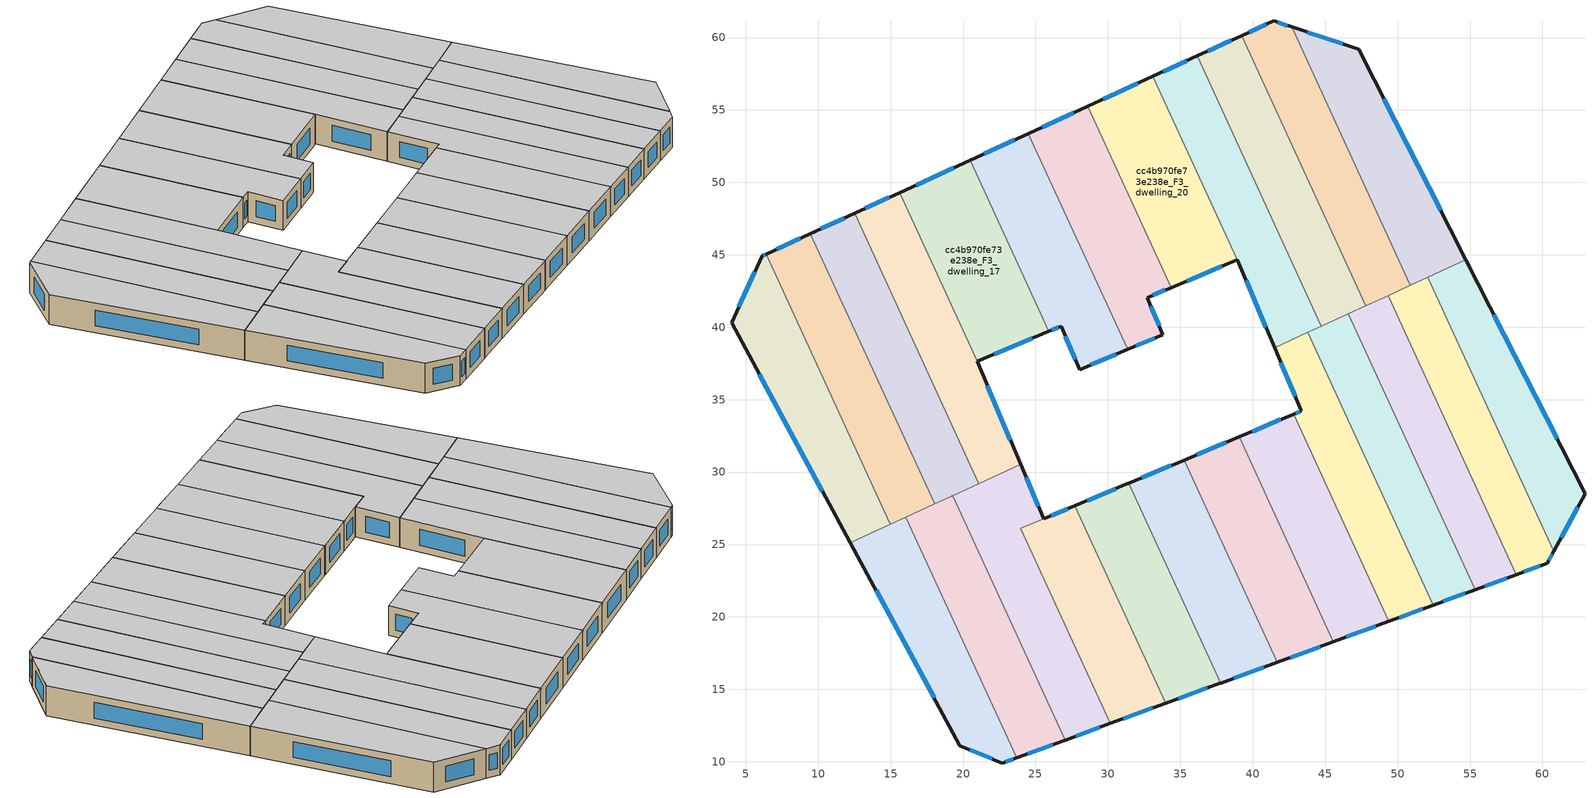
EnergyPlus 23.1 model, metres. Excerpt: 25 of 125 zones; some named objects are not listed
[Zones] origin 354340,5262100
cc4b970fe73e238e_F3_dwelling_0
 floor to cc4b970fe73e238e_F2_dwelling_0 (EU_floor_Construction): 16.05,26.89 23.69,10.27 22.72,9.91 19.78,11.12 12.22,25.13 z9
 wall outside (EU_wall_Construction): 12.22,25.13 19.78,11.12 22.72,9.91 23.69,10.27 z9:12
 wall to cc4b970fe73e238e_F3_dwelling_1 (EU_wall_Construction): 23.69,10.27 16.05,26.89 z9:12
 wall to cc4b970fe73e238e_F3_dwelling_13 (EU_wall_Construction): 14.98,26.39 12.22,25.13 z9:12
 wall to cc4b970fe73e238e_F3_dwelling_14 (EU_wall_Construction): 16.05,26.89 14.98,26.39 z9:12
 window (EU_Window_Construction): 22.94,9.99 23.46,10.18 / 20.47,10.83 22.03,10.19 / 14,21.84 18.01,14.41 z9.7:11.3
 ceiling to cc4b970fe73e238e_F4_dwelling_0 (EU_floor_Construction): 23.69,10.27 16.05,26.89 12.22,25.13 19.78,11.12 22.72,9.91 z12
cc4b970fe73e238e_F3_dwelling_1
 floor to cc4b970fe73e238e_F2_dwelling_1 (EU_floor_Construction): 19.29,28.38 27.05,11.5 27,11.48 26.96,11.46 23.69,10.27 16.05,26.89 19.2,28.33 19.25,28.36 z9
 wall outside (EU_wall_Construction): 23.69,10.27 26.96,11.46 27,11.48 27.05,11.5 z9:12
 wall to cc4b970fe73e238e_F3_dwelling_2 (EU_wall_Construction): 27.05,11.5 19.29,28.38 z9:12
 wall to cc4b970fe73e238e_F3_dwelling_14 (EU_wall_Construction): 18.04,27.8 16.05,26.89 z9:12
 wall to cc4b970fe73e238e_F3_dwelling_15 (EU_wall_Construction): 19.29,28.38 19.25,28.36 19.2,28.33 18.04,27.8 z9:12
 window (EU_Window_Construction): 24.46,10.55 26.19,11.18 z9.7:11.3
 ceiling to cc4b970fe73e238e_F4_dwelling_1 (EU_floor_Construction): 26.96,11.46 27,11.48 27.05,11.5 19.29,28.38 19.25,28.36 19.2,28.33 16.05,26.89 23.69,10.27 z12
cc4b970fe73e238e_F3_dwelling_10
 floor to cc4b970fe73e238e_F2_dwelling_10 (EU_floor_Construction): 49.35,42.19 58.21,22.92 55.35,21.88 46.6,40.92 z9
 wall outside (EU_wall_Construction): 55.35,21.88 58.21,22.92 z9:12
 wall to cc4b970fe73e238e_F3_dwelling_11 (EU_wall_Construction): 58.21,22.92 49.35,42.19 z9:12
 wall to cc4b970fe73e238e_F3_dwelling_9 (EU_wall_Construction): 46.6,40.92 55.35,21.88 z9:12
 wall to cc4b970fe73e238e_F3_dwelling_23 (EU_wall_Construction): 49.35,42.19 47.81,41.48 z9:12
 wall to cc4b970fe73e238e_F3_dwelling_22 (EU_wall_Construction): 47.81,41.48 46.6,40.93 z9:12
 window (EU_Window_Construction): 56.02,22.12 57.54,22.68 z9.7:11.3
 ceiling to cc4b970fe73e238e_F4_dwelling_10 (EU_floor_Construction): 58.21,22.92 49.35,42.19 46.6,40.92 55.35,21.88 z12
cc4b970fe73e238e_F3_dwelling_11
 floor to cc4b970fe73e238e_F2_dwelling_11 (EU_floor_Construction): 52.09,43.45 60.78,24.52 60.34,23.71 58.21,22.92 49.35,42.19 z9
 wall outside (EU_wall_Construction): 58.21,22.92 60.34,23.71 60.78,24.52 z9:12
 wall to cc4b970fe73e238e_F3_dwelling_12 (EU_wall_Construction): 60.78,24.52 52.09,43.45 z9:12
 wall to cc4b970fe73e238e_F3_dwelling_24 (EU_wall_Construction): 52.09,43.45 50.89,42.9 z9:12
 wall to cc4b970fe73e238e_F3_dwelling_23 (EU_wall_Construction): 50.89,42.9 49.35,42.19 z9:12
 window (EU_Window_Construction): 60.44,23.9 60.68,24.33 / 58.71,23.11 59.84,23.52 z9.7:11.3
 ceiling to cc4b970fe73e238e_F4_dwelling_11 (EU_floor_Construction): 60.34,23.71 60.78,24.52 52.09,43.45 49.35,42.19 58.21,22.92 z12
cc4b970fe73e238e_F3_dwelling_12
 floor to cc4b970fe73e238e_F2_dwelling_12 (EU_floor_Construction): 54.71,44.65 62.94,28.49 60.78,24.52 52.09,43.45 z9
 wall outside (EU_wall_Construction): 60.78,24.52 62.94,28.49 54.71,44.65 z9:12
 wall to cc4b970fe73e238e_F3_dwelling_24 (EU_wall_Construction): 54.71,44.65 52.09,43.45 z9:12
 window (EU_Window_Construction): 61.01,32.29 56.64,40.86 / 61.29,25.45 62.43,27.56 z9.7:11.3
 ceiling to cc4b970fe73e238e_F4_dwelling_12 (EU_floor_Construction): 60.78,24.52 62.94,28.49 54.71,44.65 52.09,43.45 z12
cc4b970fe73e238e_F3_dwelling_13
 floor to cc4b970fe73e238e_F2_dwelling_13 (EU_floor_Construction): 6.4,45.05 14.98,26.39 12.22,25.13 4.01,40.32 6.13,44.93 z9
 wall outside (EU_wall_Construction): 6.4,45.05 6.13,44.93 4.01,40.32 12.22,25.13 z9:12
 wall to cc4b970fe73e238e_F3_dwelling_14 (EU_wall_Construction): 14.98,26.39 6.4,45.05 z9:12
 window (EU_Window_Construction): 6.34,45.02 6.2,44.96 / 5.94,36.75 10.29,28.69 / 5.64,43.85 4.51,41.4 z9.7:11.3
 ceiling to cc4b970fe73e238e_F4_dwelling_13 (EU_floor_Construction): 14.98,26.39 6.4,45.05 6.13,44.93 4.01,40.32 12.22,25.13 z12
cc4b970fe73e238e_F3_dwelling_14
 floor to cc4b970fe73e238e_F2_dwelling_14 (EU_floor_Construction): 9.46,46.46 18.04,27.8 14.98,26.39 6.4,45.05 z9
 wall outside (EU_wall_Construction): 9.46,46.46 6.4,45.05 z9:12
 wall to cc4b970fe73e238e_F3_dwelling_15 (EU_wall_Construction): 18.04,27.8 9.46,46.46 z9:12
 window (EU_Window_Construction): 8.74,46.13 7.12,45.38 z9.7:11.3
 ceiling to cc4b970fe73e238e_F4_dwelling_14 (EU_floor_Construction): 18.04,27.8 9.46,46.46 6.4,45.05 14.98,26.39 z12
cc4b970fe73e238e_F3_dwelling_15
 floor to cc4b970fe73e238e_F2_dwelling_15 (EU_floor_Construction): 12.53,47.87 21.1,29.21 18.04,27.8 9.46,46.46 z9
 wall outside (EU_wall_Construction): 12.53,47.87 9.46,46.46 z9:12
 wall to cc4b970fe73e238e_F3_dwelling_16 (EU_wall_Construction): 21.1,29.21 12.53,47.87 z9:12
 wall to cc4b970fe73e238e_F3_dwelling_2 (EU_wall_Construction): 19.29,28.38 21.1,29.21 z9:12
 window (EU_Window_Construction): 11.81,47.53 10.18,46.79 z9.7:11.3
 ceiling to cc4b970fe73e238e_F4_dwelling_15 (EU_floor_Construction): 21.1,29.21 12.53,47.87 9.46,46.46 18.04,27.8 z12
cc4b970fe73e238e_F3_dwelling_16
 floor to cc4b970fe73e238e_F2_dwelling_16 (EU_floor_Construction): 15.63,49.29 20.99,37.65 20.97,37.64 23.98,30.53 21.1,29.21 12.53,47.87 z9
 wall outside (EU_wall_Construction): 15.63,49.29 12.53,47.87 / 23.98,30.53 20.97,37.64 20.99,37.65 z9:12
 wall to cc4b970fe73e238e_F3_dwelling_17 (EU_wall_Construction): 20.99,37.65 15.63,49.29 z9:12
 wall to cc4b970fe73e238e_F3_dwelling_2 (EU_wall_Construction): 21.1,29.21 23.98,30.53 z9:12
 window (EU_Window_Construction): 14.9,48.96 13.26,48.2 / 23.27,32.2 21.68,35.97 z9.7:11.3
 ceiling to cc4b970fe73e238e_F4_dwelling_16 (EU_floor_Construction): 23.98,30.53 20.97,37.64 20.99,37.65 15.63,49.29 12.53,47.87 21.1,29.21 z12
cc4b970fe73e238e_F3_dwelling_17
 floor to cc4b970fe73e238e_F2_dwelling_17 (EU_floor_Construction): 20.51,51.53 25.93,39.72 20.99,37.65 15.63,49.29 z9
 wall outside (EU_wall_Construction): 20.99,37.65 25.93,39.72 / 20.51,51.53 15.63,49.29 z9:12
 wall to cc4b970fe73e238e_F3_dwelling_18 (EU_wall_Construction): 25.93,39.72 20.51,51.53 z9:12
 window (EU_Window_Construction): 22.15,38.13 24.77,39.23 / 19.36,51.01 16.78,49.82 z9.7:11.3
 ceiling to cc4b970fe73e238e_F4_dwelling_17 (EU_floor_Construction): 25.93,39.72 20.51,51.53 15.63,49.29 20.99,37.65 z12
cc4b970fe73e238e_F3_dwelling_18
 floor to cc4b970fe73e238e_F2_dwelling_18 (EU_floor_Construction): 24.51,53.37 31.36,38.47 28.04,37.08 26.78,40.08 25.93,39.72 20.51,51.53 z9
 wall outside (EU_wall_Construction): 24.51,53.37 20.51,51.53 / 25.93,39.72 26.78,40.08 28.04,37.08 31.36,38.47 z9:12
 wall to cc4b970fe73e238e_F3_dwelling_19 (EU_wall_Construction): 31.36,38.47 24.51,53.37 z9:12
 window (EU_Window_Construction): 23.57,52.94 21.45,51.96 / 28.82,37.4 30.58,38.14 / 27.07,39.37 27.74,37.78 / 26.13,39.81 26.58,39.99 z9.7:11.3
 ceiling to cc4b970fe73e238e_F4_dwelling_18 (EU_floor_Construction): 31.36,38.47 24.51,53.37 20.51,51.53 25.93,39.72 26.78,40.08 28.04,37.08 z12
cc4b970fe73e238e_F3_dwelling_19
 floor to cc4b970fe73e238e_F2_dwelling_19 (EU_floor_Construction): 28.61,55.25 34.36,42.74 32.72,42.05 33.8,39.49 31.36,38.47 24.51,53.37 z9
 wall outside (EU_wall_Construction): 28.61,55.25 24.51,53.37 / 31.36,38.47 33.8,39.49 32.72,42.05 34.36,42.74 z9:12
 wall to cc4b970fe73e238e_F3_dwelling_20 (EU_wall_Construction): 34.36,42.74 28.61,55.25 z9:12
 window (EU_Window_Construction): 27.65,54.81 25.47,53.81 / 33.1,42.21 33.97,42.58 / 33.54,40.09 32.97,41.45 / 31.93,38.71 33.23,39.25 z9.7:11.3
 ceiling to cc4b970fe73e238e_F4_dwelling_19 (EU_floor_Construction): 33.8,39.49 32.72,42.05 34.36,42.74 28.61,55.25 24.51,53.37 31.36,38.47 z12
cc4b970fe73e238e_F3_dwelling_2
 floor to cc4b970fe73e238e_F2_dwelling_2 (EU_floor_Construction): 25.57,26.77 23.98,26.11 30.17,12.64 27.05,11.5 19.29,28.38 23.98,30.53 z9
 wall outside (EU_wall_Construction): 25.57,26.77 23.98,30.53 / 27.05,11.5 30.17,12.64 z9:12
 wall to cc4b970fe73e238e_F3_dwelling_3 (EU_wall_Construction): 23.98,26.11 25.57,26.77 / 30.17,12.64 23.99,26.11 z9:12
 window (EU_Window_Construction): 25.2,27.66 24.35,29.65 / 27.78,11.77 29.44,12.37 z9.7:11.3
 ceiling to cc4b970fe73e238e_F4_dwelling_2 (EU_floor_Construction): 30.17,12.64 23.98,26.11 25.57,26.77 23.98,30.53 19.29,28.38 27.05,11.5 z12
cc4b970fe73e238e_F3_dwelling_20
 floor to cc4b970fe73e238e_F2_dwelling_20 (EU_floor_Construction): 33.11,57.32 38.93,44.66 34.36,42.74 28.61,55.25 z9
 wall outside (EU_wall_Construction): 34.36,42.74 38.93,44.66 / 33.11,57.32 28.61,55.25 z9:12
 wall to cc4b970fe73e238e_F3_dwelling_21 (EU_wall_Construction): 38.93,44.66 33.11,57.32 z9:12
 window (EU_Window_Construction): 35.43,43.19 37.85,44.21 / 32.05,56.84 29.66,55.74 z9.7:11.3
 ceiling to cc4b970fe73e238e_F4_dwelling_20 (EU_floor_Construction): 38.93,44.66 33.11,57.32 28.61,55.25 34.36,42.74 z12
cc4b970fe73e238e_F3_dwelling_21
 floor to cc4b970fe73e238e_F2_dwelling_21 (EU_floor_Construction): 36.17,58.73 44.74,40.07 41.51,38.59 38.95,44.67 38.93,44.66 33.11,57.32 z9
 wall outside (EU_wall_Construction): 38.93,44.66 38.95,44.67 41.51,38.59 / 36.17,58.73 33.11,57.32 z9:12
 wall to cc4b970fe73e238e_F3_dwelling_22 (EU_wall_Construction): 44.74,40.07 36.17,58.73 z9:12
 wall to cc4b970fe73e238e_F3_dwelling_8 (EU_wall_Construction): 41.51,38.59 43.81,39.65 z9:12
 wall to cc4b970fe73e238e_F3_dwelling_9 (EU_wall_Construction): 43.81,39.65 44.74,40.07 z9:12
 window (EU_Window_Construction): 35.45,58.4 33.83,57.65 / 39.55,43.24 40.91,40.01 z9.7:11.3
 ceiling to cc4b970fe73e238e_F4_dwelling_21 (EU_floor_Construction): 44.74,40.07 36.17,58.73 33.11,57.32 38.93,44.66 38.95,44.67 41.51,38.59 z12
cc4b970fe73e238e_F3_dwelling_22
 floor to cc4b970fe73e238e_F2_dwelling_22 (EU_floor_Construction): 39.23,60.14 47.81,41.48 44.74,40.07 36.17,58.73 z9
 wall outside (EU_wall_Construction): 39.23,60.14 36.17,58.73 z9:12
 wall to cc4b970fe73e238e_F3_dwelling_23 (EU_wall_Construction): 47.81,41.48 39.23,60.14 z9:12
 wall to cc4b970fe73e238e_F3_dwelling_9 (EU_wall_Construction): 44.74,40.07 46.6,40.93 z9:12
 window (EU_Window_Construction): 38.51,59.81 36.89,59.06 z9.7:11.3
 ceiling to cc4b970fe73e238e_F4_dwelling_22 (EU_floor_Construction): 47.81,41.48 39.23,60.14 36.17,58.73 44.74,40.07 z12
cc4b970fe73e238e_F3_dwelling_23
 floor to cc4b970fe73e238e_F2_dwelling_23 (EU_floor_Construction): 42.69,60.73 50.89,42.9 47.81,41.48 39.23,60.14 41.44,61.15 z9
 wall outside (EU_wall_Construction): 42.69,60.73 41.44,61.15 39.23,60.14 z9:12
 wall to cc4b970fe73e238e_F3_dwelling_24 (EU_wall_Construction): 50.89,42.9 42.69,60.73 z9:12
 window (EU_Window_Construction): 42.4,60.83 41.73,61.05 / 40.92,60.91 39.75,60.37 z9.7:11.3
 ceiling to cc4b970fe73e238e_F4_dwelling_23 (EU_floor_Construction): 50.89,42.9 42.69,60.73 41.44,61.15 39.23,60.14 47.81,41.48 z12
cc4b970fe73e238e_F3_dwelling_24
 floor to cc4b970fe73e238e_F2_dwelling_24 (EU_floor_Construction): 47.3,59.2 54.71,44.65 50.89,42.9 42.69,60.73 z9
 wall outside (EU_wall_Construction): 54.71,44.65 47.3,59.2 42.69,60.73 z9:12
 window (EU_Window_Construction): 52.97,48.07 49.04,55.79 / 46.22,59.56 43.77,60.37 z9.7:11.3
 ceiling to cc4b970fe73e238e_F4_dwelling_24 (EU_floor_Construction): 54.71,44.65 47.3,59.2 42.69,60.73 50.89,42.9 z12
cc4b970fe73e238e_F3_dwelling_3
 floor to cc4b970fe73e238e_F2_dwelling_3 (EU_floor_Construction): 27.72,27.68 33.99,14.04 30.17,12.64 23.98,26.11 z9
 wall outside (EU_wall_Construction): 27.72,27.68 25.57,26.78 / 30.17,12.64 33.99,14.04 z9:12
 wall to cc4b970fe73e238e_F3_dwelling_4 (EU_wall_Construction): 33.99,14.04 27.72,27.68 z9:12
 window (EU_Window_Construction): 27.22,27.46 26.08,26.99 / 31.07,12.97 33.09,13.71 z9.7:11.3
 ceiling to cc4b970fe73e238e_F4_dwelling_3 (EU_floor_Construction): 33.99,14.04 27.72,27.68 23.98,26.11 30.17,12.64 z12
cc4b970fe73e238e_F3_dwelling_4
 floor to cc4b970fe73e238e_F2_dwelling_4 (EU_floor_Construction): 31.45,29.24 37.79,15.44 37.74,15.42 33.99,14.04 27.72,27.68 31.4,29.22 z9
 wall outside (EU_wall_Construction): 33.99,14.04 37.74,15.42 37.79,15.44 / 31.45,29.24 31.4,29.22 27.72,27.68 z9:12
 wall to cc4b970fe73e238e_F3_dwelling_5 (EU_wall_Construction): 37.79,15.44 31.45,29.24 z9:12
 window (EU_Window_Construction): 34.87,14.37 36.86,15.09 / 30.54,28.85 28.59,28.04 z9.7:11.3
 ceiling to cc4b970fe73e238e_F4_dwelling_4 (EU_floor_Construction): 37.74,15.42 37.79,15.44 31.45,29.24 31.4,29.22 27.72,27.68 33.99,14.04 z12
cc4b970fe73e238e_F3_dwelling_5
 floor to cc4b970fe73e238e_F2_dwelling_5 (EU_floor_Construction): 35.26,30.83 41.68,16.86 37.79,15.44 31.45,29.24 z9
 wall outside (EU_wall_Construction): 37.79,15.44 41.68,16.86 / 35.26,30.83 31.45,29.24 z9:12
 wall to cc4b970fe73e238e_F3_dwelling_6 (EU_wall_Construction): 41.68,16.86 35.26,30.83 z9:12
 window (EU_Window_Construction): 38.7,15.77 40.76,16.53 / 34.36,30.46 32.34,29.61 z9.7:11.3
 ceiling to cc4b970fe73e238e_F4_dwelling_5 (EU_floor_Construction): 41.68,16.86 35.26,30.83 31.45,29.24 37.79,15.44 z12
cc4b970fe73e238e_F3_dwelling_6
 floor to cc4b970fe73e238e_F2_dwelling_6 (EU_floor_Construction): 39.07,32.43 45.57,18.29 41.68,16.86 35.26,30.83 z9
 wall outside (EU_wall_Construction): 41.68,16.86 45.57,18.29 / 39.07,32.43 35.26,30.83 z9:12
 wall to cc4b970fe73e238e_F3_dwelling_7 (EU_wall_Construction): 45.57,18.29 39.07,32.43 z9:12
 window (EU_Window_Construction): 42.59,17.2 44.65,17.95 / 38.17,32.05 36.15,31.21 z9.7:11.3
 ceiling to cc4b970fe73e238e_F4_dwelling_6 (EU_floor_Construction): 45.57,18.29 39.07,32.43 35.26,30.83 41.68,16.86 z12
cc4b970fe73e238e_F3_dwelling_7
 floor to cc4b970fe73e238e_F2_dwelling_7 (EU_floor_Construction): 42.83,34.01 49.41,19.7 45.57,18.29 39.07,32.43 z9
 wall outside (EU_wall_Construction): 45.57,18.29 49.41,19.7 / 42.83,34.01 39.07,32.43 z9:12
 wall to cc4b970fe73e238e_F3_dwelling_8 (EU_wall_Construction): 49.41,19.7 42.83,34.01 z9:12
 window (EU_Window_Construction): 46.47,18.62 48.5,19.37 / 41.95,33.64 39.95,32.8 z9.7:11.3
 ceiling to cc4b970fe73e238e_F4_dwelling_7 (EU_floor_Construction): 49.41,19.7 42.83,34.01 39.07,32.43 45.57,18.29 z12
cc4b970fe73e238e_F3_dwelling_8
 floor to cc4b970fe73e238e_F2_dwelling_8 (EU_floor_Construction): 43.82,39.64 52.47,20.82 49.41,19.7 42.83,34.01 43.35,34.23 41.51,38.59 z9
 wall outside (EU_wall_Construction): 41.51,38.59 43.35,34.23 42.83,34.01 / 49.41,19.7 52.47,20.82 z9:12
 wall to cc4b970fe73e238e_F3_dwelling_9 (EU_wall_Construction): 52.47,20.82 43.82,39.64 z9:12
 window (EU_Window_Construction): 41.94,37.56 42.92,35.25 / 50.13,19.96 51.75,20.56 / 43.23,34.17 42.95,34.06 z9.7:11.3
 ceiling to cc4b970fe73e238e_F4_dwelling_8 (EU_floor_Construction): 52.47,20.82 43.82,39.64 41.51,38.59 43.35,34.23 42.83,34.01 49.41,19.7 z12
cc4b970fe73e238e_F3_dwelling_9
 floor to cc4b970fe73e238e_F2_dwelling_9 (EU_floor_Construction): 46.6,40.92 55.35,21.88 52.47,20.82 43.82,39.64 z9
 wall outside (EU_wall_Construction): 52.47,20.82 55.35,21.88 z9:12
 window (EU_Window_Construction): 53.14,21.07 54.68,21.63 z9.7:11.3
 ceiling to cc4b970fe73e238e_F4_dwelling_9 (EU_floor_Construction): 55.35,21.88 46.6,40.92 43.82,39.64 52.47,20.82 z12
[Building]
EU S2 Campaign: North Axis=0; Terrain=City; Solar Distribution=FullExterior
[Site:Location]
Budapest.Ferenc.Liszt.Intl.AP: Latitude=47.437; Longitude=19.256; Time Zone=1; Elevation=185
[SizingPeriod:WeatherFileDays]
AnnualSizingPeriod: Begin Month=1; Begin Day of Month=1; End Month=12; End Day of Month=31; Day of Week for Start Day=Monday; Use Weather File Daylight Saving Period=No; Use Weather File Rain and Snow Indicators=No
[MATERIAL]
EU_InternalMass_Material: Roughness=MediumRough; Thickness=0.1; Conductivity=1; Density=1800; Specific Heat=900; Thermal Absorptance=0.9; Solar Absorptance=0.7; Visible Absorptance=0.7
[MATERIAL:NOMASS] Roughness=MediumRough; Thermal Absorptance=0.9; Solar Absorptance=0.7; Visible Absorptance=0.7
Name | Thermal Resistance
EU_wall_NoMass | 0.832559
EU_floor_NoMass | 0.872794
[WINDOWMATERIAL:SIMPLEGLAZINGSYSTEM]
EU_Window_SimpleGlazing: UFactor=2.79869; Solar Heat Gain Coefficient=0.75; Visible Transmittance=0.75
[CONSTRUCTION]
EU_wall_Construction: EU_wall_NoMass
EU_floor_Construction: EU_floor_NoMass
EU_Window_Construction: EU_Window_SimpleGlazing
EU_InternalMass_Construction: EU_InternalMass_Material
[ZONE] Type=1; Multiplier=1; Ceiling Height=autocalculate; Floor Area=autocalculate; Part of Total Floor Area=Yes
Name | Volume
cc4b970fe73e238e_F3_dwelling_0 | 191.587
cc4b970fe73e238e_F3_dwelling_1 | 197.238
cc4b970fe73e238e_F3_dwelling_10 | 191.589
cc4b970fe73e238e_F3_dwelling_11 | 191.656
cc4b970fe73e238e_F3_dwelling_12 | 191.588
cc4b970fe73e238e_F3_dwelling_13 | 207.571
cc4b970fe73e238e_F3_dwelling_14; cc4b970fe73e238e_F3_dwelling_15 | 207.583
cc4b970fe73e238e_F3_dwelling_16 | 207.601
cc4b970fe73e238e_F3_dwelling_17 | 207.59
cc4b970fe73e238e_F3_dwelling_18 | 207.593
cc4b970fe73e238e_F3_dwelling_19 | 207.572
cc4b970fe73e238e_F3_dwelling_2 | 207.617
cc4b970fe73e238e_F3_dwelling_20 | 205.899
cc4b970fe73e238e_F3_dwelling_21 | 209.294
cc4b970fe73e238e_F3_dwelling_22 | 207.574
cc4b970fe73e238e_F3_dwelling_23 | 207.581
cc4b970fe73e238e_F3_dwelling_24 | 207.558
cc4b970fe73e238e_F3_dwelling_3 | 181.227
cc4b970fe73e238e_F3_dwelling_4 | 182.676
cc4b970fe73e238e_F3_dwelling_5 | 189.331
cc4b970fe73e238e_F3_dwelling_6; cc4b970fe73e238e_F3_dwelling_7 | 191.622
cc4b970fe73e238e_F3_dwelling_8 | 191.572
cc4b970fe73e238e_F3_dwelling_9 | 191.661
[INTERNALMASS] Construction=EU_InternalMass_Construction
Name | Zone or ZoneList | Surface Area
cc4b970fe73e238e_F3_dwelling_0_EU_InternalMass | cc4b970fe73e238e_F3_dwelling_0 | 63.8624
cc4b970fe73e238e_F3_dwelling_1_EU_InternalMass | cc4b970fe73e238e_F3_dwelling_1 | 65.7384
cc4b970fe73e238e_F3_dwelling_2_EU_InternalMass | cc4b970fe73e238e_F3_dwelling_2 | 69.2143
cc4b970fe73e238e_F3_dwelling_3_EU_InternalMass | cc4b970fe73e238e_F3_dwelling_3 | 60.4179
cc4b970fe73e238e_F3_dwelling_4_EU_InternalMass | cc4b970fe73e238e_F3_dwelling_4 | 60.8881
cc4b970fe73e238e_F3_dwelling_5_EU_InternalMass | cc4b970fe73e238e_F3_dwelling_5 | 63.1132
cc4b970fe73e238e_F3_dwelling_6_EU_InternalMass | cc4b970fe73e238e_F3_dwelling_6 | 63.874
cc4b970fe73e238e_F3_dwelling_7_EU_InternalMass | cc4b970fe73e238e_F3_dwelling_7 | 63.8742
cc4b970fe73e238e_F3_dwelling_8_EU_InternalMass | cc4b970fe73e238e_F3_dwelling_8 | 63.8569
cc4b970fe73e238e_F3_dwelling_9_EU_InternalMass | cc4b970fe73e238e_F3_dwelling_9 | 63.8869
cc4b970fe73e238e_F3_dwelling_10_EU_InternalMass | cc4b970fe73e238e_F3_dwelling_10 | 63.8632
cc4b970fe73e238e_F3_dwelling_11_EU_InternalMass | cc4b970fe73e238e_F3_dwelling_11 | 63.8855
cc4b970fe73e238e_F3_dwelling_12_EU_InternalMass | cc4b970fe73e238e_F3_dwelling_12 | 63.8629
cc4b970fe73e238e_F3_dwelling_13_EU_InternalMass | cc4b970fe73e238e_F3_dwelling_13 | 69.1905
cc4b970fe73e238e_F3_dwelling_14_EU_InternalMass | cc4b970fe73e238e_F3_dwelling_14 | 69.1944
cc4b970fe73e238e_F3_dwelling_15_EU_InternalMass | cc4b970fe73e238e_F3_dwelling_15 | 69.1944
cc4b970fe73e238e_F3_dwelling_16_EU_InternalMass | cc4b970fe73e238e_F3_dwelling_16 | 69.2004
cc4b970fe73e238e_F3_dwelling_17_EU_InternalMass | cc4b970fe73e238e_F3_dwelling_17 | 69.1968
cc4b970fe73e238e_F3_dwelling_18_EU_InternalMass | cc4b970fe73e238e_F3_dwelling_18 | 69.1974
cc4b970fe73e238e_F3_dwelling_19_EU_InternalMass | cc4b970fe73e238e_F3_dwelling_19 | 69.1907
cc4b970fe73e238e_F3_dwelling_20_EU_InternalMass | cc4b970fe73e238e_F3_dwelling_20 | 68.6331
cc4b970fe73e238e_F3_dwelling_21_EU_InternalMass | cc4b970fe73e238e_F3_dwelling_21 | 69.7657
cc4b970fe73e238e_F3_dwelling_22_EU_InternalMass | cc4b970fe73e238e_F3_dwelling_22 | 69.1926
cc4b970fe73e238e_F3_dwelling_23_EU_InternalMass | cc4b970fe73e238e_F3_dwelling_23 | 69.1938
cc4b970fe73e238e_F3_dwelling_24_EU_InternalMass | cc4b970fe73e238e_F3_dwelling_24 | 69.1861
[OTHEREQUIPMENT] Fuel Type=Electricity; Design Level Calculation Method=Watts/Area; Power per Zone Floor Area=1; Fraction Latent=0; Fraction Radiant=0; Fraction Lost=0; Carbon Dioxide Generation Rate=0; EndUse Subcategory=EU_Step8_InternalGains
Name | Zone or ZoneList or Space or SpaceList | Schedule
EU_Step8_InternalGain_cc4b970fe73e238e_F3_dwelling_0_f000 | cc4b970fe73e238e_F3_dwelling_0 | EU_Step8_GainSchedule_cc4b970fe73e238e_F3_dwelling_0_f000
EU_Step8_InternalGain_cc4b970fe73e238e_F3_dwelling_1_f000 | cc4b970fe73e238e_F3_dwelling_1 | EU_Step8_GainSchedule_cc4b970fe73e238e_F3_dwelling_1_f000
EU_Step8_InternalGain_cc4b970fe73e238e_F3_dwelling_2_f000 | cc4b970fe73e238e_F3_dwelling_2 | EU_Step8_GainSchedule_cc4b970fe73e238e_F3_dwelling_2_f000
EU_Step8_InternalGain_cc4b970fe73e238e_F3_dwelling_3_f000 | cc4b970fe73e238e_F3_dwelling_3 | EU_Step8_GainSchedule_cc4b970fe73e238e_F3_dwelling_3_f000
EU_Step8_InternalGain_cc4b970fe73e238e_F3_dwelling_4_f000 | cc4b970fe73e238e_F3_dwelling_4 | EU_Step8_GainSchedule_cc4b970fe73e238e_F3_dwelling_4_f000
EU_Step8_InternalGain_cc4b970fe73e238e_F3_dwelling_5_f000 | cc4b970fe73e238e_F3_dwelling_5 | EU_Step8_GainSchedule_cc4b970fe73e238e_F3_dwelling_5_f000
EU_Step8_InternalGain_cc4b970fe73e238e_F3_dwelling_6_f000 | cc4b970fe73e238e_F3_dwelling_6 | EU_Step8_GainSchedule_cc4b970fe73e238e_F3_dwelling_6_f000
EU_Step8_InternalGain_cc4b970fe73e238e_F3_dwelling_7_f000 | cc4b970fe73e238e_F3_dwelling_7 | EU_Step8_GainSchedule_cc4b970fe73e238e_F3_dwelling_7_f000
EU_Step8_InternalGain_cc4b970fe73e238e_F3_dwelling_8_f000 | cc4b970fe73e238e_F3_dwelling_8 | EU_Step8_GainSchedule_cc4b970fe73e238e_F3_dwelling_8_f000
EU_Step8_InternalGain_cc4b970fe73e238e_F3_dwelling_9_f000 | cc4b970fe73e238e_F3_dwelling_9 | EU_Step8_GainSchedule_cc4b970fe73e238e_F3_dwelling_9_f000
EU_Step8_InternalGain_cc4b970fe73e238e_F3_dwelling_10_f000 | cc4b970fe73e238e_F3_dwelling_10 | EU_Step8_GainSchedule_cc4b970fe73e238e_F3_dwelling_10_f000
EU_Step8_InternalGain_cc4b970fe73e238e_F3_dwelling_11_f000 | cc4b970fe73e238e_F3_dwelling_11 | EU_Step8_GainSchedule_cc4b970fe73e238e_F3_dwelling_11_f000
EU_Step8_InternalGain_cc4b970fe73e238e_F3_dwelling_12_f000 | cc4b970fe73e238e_F3_dwelling_12 | EU_Step8_GainSchedule_cc4b970fe73e238e_F3_dwelling_12_f000
EU_Step8_InternalGain_cc4b970fe73e238e_F3_dwelling_13_f000 | cc4b970fe73e238e_F3_dwelling_13 | EU_Step8_GainSchedule_cc4b970fe73e238e_F3_dwelling_13_f000
EU_Step8_InternalGain_cc4b970fe73e238e_F3_dwelling_14_f000 | cc4b970fe73e238e_F3_dwelling_14 | EU_Step8_GainSchedule_cc4b970fe73e238e_F3_dwelling_14_f000
EU_Step8_InternalGain_cc4b970fe73e238e_F3_dwelling_15_f000 | cc4b970fe73e238e_F3_dwelling_15 | EU_Step8_GainSchedule_cc4b970fe73e238e_F3_dwelling_15_f000
EU_Step8_InternalGain_cc4b970fe73e238e_F3_dwelling_16_f000 | cc4b970fe73e238e_F3_dwelling_16 | EU_Step8_GainSchedule_cc4b970fe73e238e_F3_dwelling_16_f000
EU_Step8_InternalGain_cc4b970fe73e238e_F3_dwelling_17_f000 | cc4b970fe73e238e_F3_dwelling_17 | EU_Step8_GainSchedule_cc4b970fe73e238e_F3_dwelling_17_f000
EU_Step8_InternalGain_cc4b970fe73e238e_F3_dwelling_18_f000 | cc4b970fe73e238e_F3_dwelling_18 | EU_Step8_GainSchedule_cc4b970fe73e238e_F3_dwelling_18_f000
EU_Step8_InternalGain_cc4b970fe73e238e_F3_dwelling_19_f000 | cc4b970fe73e238e_F3_dwelling_19 | EU_Step8_GainSchedule_cc4b970fe73e238e_F3_dwelling_19_f000
EU_Step8_InternalGain_cc4b970fe73e238e_F3_dwelling_20_f000 | cc4b970fe73e238e_F3_dwelling_20 | EU_Step8_GainSchedule_cc4b970fe73e238e_F3_dwelling_20_f000
EU_Step8_InternalGain_cc4b970fe73e238e_F3_dwelling_21_f000 | cc4b970fe73e238e_F3_dwelling_21 | EU_Step8_GainSchedule_cc4b970fe73e238e_F3_dwelling_21_f000
EU_Step8_InternalGain_cc4b970fe73e238e_F3_dwelling_22_f000 | cc4b970fe73e238e_F3_dwelling_22 | EU_Step8_GainSchedule_cc4b970fe73e238e_F3_dwelling_22_f000
EU_Step8_InternalGain_cc4b970fe73e238e_F3_dwelling_23_f000 | cc4b970fe73e238e_F3_dwelling_23 | EU_Step8_GainSchedule_cc4b970fe73e238e_F3_dwelling_23_f000
EU_Step8_InternalGain_cc4b970fe73e238e_F3_dwelling_24_f000 | cc4b970fe73e238e_F3_dwelling_24 | EU_Step8_GainSchedule_cc4b970fe73e238e_F3_dwelling_24_f000
[ZONEVENTILATION:DESIGNFLOWRATE] Schedule=EU_AlwaysOn; Design Flow Rate Calculation Method=AirChanges/Hour; Air Changes per Hour=0.475469; Ventilation Type=Natural; Fan Pressure Rise=0; Fan Total Efficiency=1; Constant Term Coefficient=1; Temperature Term Coefficient=0; Velocity Term Coefficient=0; Velocity Squared Term Coefficient=0; Minimum Indoor Temperature=-100; Maximum Indoor Temperature=100; Delta Temperature=-100; Minimum Outdoor Temperature=-100; Maximum Outdoor Temperature=100; Maximum Wind Speed=40
Name | Zone or ZoneList or Space or SpaceList
EU_ConstantAir_cc4b970fe73e238e_F3_dwelling_0 | cc4b970fe73e238e_F3_dwelling_0
EU_ConstantAir_cc4b970fe73e238e_F3_dwelling_1 | cc4b970fe73e238e_F3_dwelling_1
EU_ConstantAir_cc4b970fe73e238e_F3_dwelling_2 | cc4b970fe73e238e_F3_dwelling_2
EU_ConstantAir_cc4b970fe73e238e_F3_dwelling_3 | cc4b970fe73e238e_F3_dwelling_3
EU_ConstantAir_cc4b970fe73e238e_F3_dwelling_4 | cc4b970fe73e238e_F3_dwelling_4
EU_ConstantAir_cc4b970fe73e238e_F3_dwelling_5 | cc4b970fe73e238e_F3_dwelling_5
EU_ConstantAir_cc4b970fe73e238e_F3_dwelling_6 | cc4b970fe73e238e_F3_dwelling_6
EU_ConstantAir_cc4b970fe73e238e_F3_dwelling_7 | cc4b970fe73e238e_F3_dwelling_7
EU_ConstantAir_cc4b970fe73e238e_F3_dwelling_8 | cc4b970fe73e238e_F3_dwelling_8
EU_ConstantAir_cc4b970fe73e238e_F3_dwelling_9 | cc4b970fe73e238e_F3_dwelling_9
EU_ConstantAir_cc4b970fe73e238e_F3_dwelling_10 | cc4b970fe73e238e_F3_dwelling_10
EU_ConstantAir_cc4b970fe73e238e_F3_dwelling_11 | cc4b970fe73e238e_F3_dwelling_11
EU_ConstantAir_cc4b970fe73e238e_F3_dwelling_12 | cc4b970fe73e238e_F3_dwelling_12
EU_ConstantAir_cc4b970fe73e238e_F3_dwelling_13 | cc4b970fe73e238e_F3_dwelling_13
EU_ConstantAir_cc4b970fe73e238e_F3_dwelling_14 | cc4b970fe73e238e_F3_dwelling_14
EU_ConstantAir_cc4b970fe73e238e_F3_dwelling_15 | cc4b970fe73e238e_F3_dwelling_15
EU_ConstantAir_cc4b970fe73e238e_F3_dwelling_16 | cc4b970fe73e238e_F3_dwelling_16
EU_ConstantAir_cc4b970fe73e238e_F3_dwelling_17 | cc4b970fe73e238e_F3_dwelling_17
EU_ConstantAir_cc4b970fe73e238e_F3_dwelling_18 | cc4b970fe73e238e_F3_dwelling_18
EU_ConstantAir_cc4b970fe73e238e_F3_dwelling_19 | cc4b970fe73e238e_F3_dwelling_19
EU_ConstantAir_cc4b970fe73e238e_F3_dwelling_20 | cc4b970fe73e238e_F3_dwelling_20
EU_ConstantAir_cc4b970fe73e238e_F3_dwelling_21 | cc4b970fe73e238e_F3_dwelling_21
EU_ConstantAir_cc4b970fe73e238e_F3_dwelling_22 | cc4b970fe73e238e_F3_dwelling_22
EU_ConstantAir_cc4b970fe73e238e_F3_dwelling_23 | cc4b970fe73e238e_F3_dwelling_23
EU_ConstantAir_cc4b970fe73e238e_F3_dwelling_24 | cc4b970fe73e238e_F3_dwelling_24
[HVACTEMPLATE:ZONE:IDEALLOADSAIRSYSTEM] System Availability Schedule=EU_AlwaysOn; Maximum Heating Supply Air Temperature=50; Minimum Cooling Supply Air Temperature=13; Maximum Heating Supply Air Humidity Ratio=0.0156; Minimum Cooling Supply Air Humidity Ratio=0.0077; Heating Limit=NoLimit; Cooling Limit=NoLimit; Heating Availability Schedule=EU_AlwaysOn; Cooling Availability Schedule=EU_CoolingOff; Dehumidification Control Type=ConstantSensibleHeatRatio; Cooling Sensible Heat Ratio=0.7; Dehumidification Setpoint=60; Humidification Control Type=None; Humidification Setpoint=30; Outdoor Air Method=None; Outdoor Air Flow Rate per Person=0.00944; Outdoor Air Flow Rate per Zone Floor Area=0; Outdoor Air Flow Rate per Zone=0; Demand Controlled Ventilation Type=None; Outdoor Air Economizer Type=NoEconomizer; Heat Recovery Type=None; Sensible Heat Recovery Effectiveness=0.7; Latent Heat Recovery Effectiveness=0.65
Name | Template Thermostat
cc4b970fe73e238e_F3_dwelling_0 | EU_HeatOnly_cc4b970fe73e238e_F3_dwelling_0
cc4b970fe73e238e_F3_dwelling_1 | EU_HeatOnly_cc4b970fe73e238e_F3_dwelling_1
cc4b970fe73e238e_F3_dwelling_2 | EU_HeatOnly_cc4b970fe73e238e_F3_dwelling_2
cc4b970fe73e238e_F3_dwelling_3 | EU_HeatOnly_cc4b970fe73e238e_F3_dwelling_3
cc4b970fe73e238e_F3_dwelling_4 | EU_HeatOnly_cc4b970fe73e238e_F3_dwelling_4
cc4b970fe73e238e_F3_dwelling_5 | EU_HeatOnly_cc4b970fe73e238e_F3_dwelling_5
cc4b970fe73e238e_F3_dwelling_6 | EU_HeatOnly_cc4b970fe73e238e_F3_dwelling_6
cc4b970fe73e238e_F3_dwelling_7 | EU_HeatOnly_cc4b970fe73e238e_F3_dwelling_7
cc4b970fe73e238e_F3_dwelling_8 | EU_HeatOnly_cc4b970fe73e238e_F3_dwelling_8
cc4b970fe73e238e_F3_dwelling_9 | EU_HeatOnly_cc4b970fe73e238e_F3_dwelling_9
cc4b970fe73e238e_F3_dwelling_10 | EU_HeatOnly_cc4b970fe73e238e_F3_dwelling_10
cc4b970fe73e238e_F3_dwelling_11 | EU_HeatOnly_cc4b970fe73e238e_F3_dwelling_11
cc4b970fe73e238e_F3_dwelling_12 | EU_HeatOnly_cc4b970fe73e238e_F3_dwelling_12
cc4b970fe73e238e_F3_dwelling_13 | EU_HeatOnly_cc4b970fe73e238e_F3_dwelling_13
cc4b970fe73e238e_F3_dwelling_14 | EU_HeatOnly_cc4b970fe73e238e_F3_dwelling_14
cc4b970fe73e238e_F3_dwelling_15 | EU_HeatOnly_cc4b970fe73e238e_F3_dwelling_15
cc4b970fe73e238e_F3_dwelling_16 | EU_HeatOnly_cc4b970fe73e238e_F3_dwelling_16
cc4b970fe73e238e_F3_dwelling_17 | EU_HeatOnly_cc4b970fe73e238e_F3_dwelling_17
cc4b970fe73e238e_F3_dwelling_18 | EU_HeatOnly_cc4b970fe73e238e_F3_dwelling_18
cc4b970fe73e238e_F3_dwelling_19 | EU_HeatOnly_cc4b970fe73e238e_F3_dwelling_19
cc4b970fe73e238e_F3_dwelling_20 | EU_HeatOnly_cc4b970fe73e238e_F3_dwelling_20
cc4b970fe73e238e_F3_dwelling_21 | EU_HeatOnly_cc4b970fe73e238e_F3_dwelling_21
cc4b970fe73e238e_F3_dwelling_22 | EU_HeatOnly_cc4b970fe73e238e_F3_dwelling_22
cc4b970fe73e238e_F3_dwelling_23 | EU_HeatOnly_cc4b970fe73e238e_F3_dwelling_23
cc4b970fe73e238e_F3_dwelling_24 | EU_HeatOnly_cc4b970fe73e238e_F3_dwelling_24
[SIZING:ZONE] Zone Cooling Design Supply Air Temperature Input Method=SupplyAirTemperature; Zone Cooling Design Supply Air Temperature=13; Zone Heating Design Supply Air Temperature Input Method=SupplyAirTemperature; Zone Heating Design Supply Air Temperature=50; Zone Cooling Design Supply Air Humidity Ratio=0.008; Zone Heating Design Supply Air Humidity Ratio=0.008; Cooling Design Air Flow Method=DesignDay; Cooling Design Air Flow Rate=0; Cooling Minimum Air Flow per Zone Floor Area=0.000762; Cooling Minimum Air Flow=0; Cooling Minimum Air Flow Fraction=0.2; Heating Design Air Flow Method=DesignDay; Heating Design Air Flow Rate=0; Heating Maximum Air Flow per Zone Floor Area=0.002032; Heating Maximum Air Flow=0.141576; Heating Maximum Air Flow Fraction=0.3; Account for Dedicated Outdoor Air System=No; Dedicated Outdoor Air System Control Strategy=NeutralSupplyAir; Dedicated Outdoor Air Low Setpoint Temperature for Design=autosize; Dedicated Outdoor Air High Setpoint Temperature for Design=autosize; Zone Load Sizing Method=Sensible Load Only No Latent Load; Zone Latent Cooling Design Supply Air Humidity Ratio Input Method=HumidityRatioDifference; Zone Cooling Design Supply Air Humidity Ratio Difference=0.005; Zone Latent Heating Design Supply Air Humidity Ratio Input Method=HumidityRatioDifference; Zone Humidification Design Supply Air Humidity Ratio Difference=0.005
cc4b970fe73e238e_F3_dwelling_0; cc4b970fe73e238e_F3_dwelling_1; cc4b970fe73e238e_F3_dwelling_2; cc4b970fe73e238e_F3_dwelling_3; cc4b970fe73e238e_F3_dwelling_4; cc4b970fe73e238e_F3_dwelling_5; cc4b970fe73e238e_F3_dwelling_6; cc4b970fe73e238e_F3_dwelling_7; cc4b970fe73e238e_F3_dwelling_8; cc4b970fe73e238e_F3_dwelling_9; cc4b970fe73e238e_F3_dwelling_10; cc4b970fe73e238e_F3_dwelling_11; cc4b970fe73e238e_F3_dwelling_12; cc4b970fe73e238e_F3_dwelling_13; cc4b970fe73e238e_F3_dwelling_14; cc4b970fe73e238e_F3_dwelling_15; cc4b970fe73e238e_F3_dwelling_16; cc4b970fe73e238e_F3_dwelling_17; cc4b970fe73e238e_F3_dwelling_18; cc4b970fe73e238e_F3_dwelling_19; cc4b970fe73e238e_F3_dwelling_20; cc4b970fe73e238e_F3_dwelling_21; cc4b970fe73e238e_F3_dwelling_22; cc4b970fe73e238e_F3_dwelling_23; cc4b970fe73e238e_F3_dwelling_24
[SCHEDULE:CONSTANT]
Name | Hourly Value
EU_AlwaysOn | 1
EU_CoolingOff | 0
[SCHEDULE:FILE] Column Number=1; Rows to Skip at Top=0; Number of Hours of Data=8760; Column Separator=Comma; Interpolate to Timestep=No; Minutes per Item=60; Adjust Schedule for Daylight Savings=Yes
Name | File
EU_Step8_GainSchedule_cc4b970fe73e238e_F3_dwelling_0_f000 | ../../schedules/cc4b970fe73e238e/cc4b970fe73e238e_F3_dwelling_0_f000_gain.csv
EU_Step8_GainSchedule_cc4b970fe73e238e_F3_dwelling_1_f000 | ../../schedules/cc4b970fe73e238e/cc4b970fe73e238e_F3_dwelling_1_f000_gain.csv
EU_Step8_GainSchedule_cc4b970fe73e238e_F3_dwelling_2_f000 | ../../schedules/cc4b970fe73e238e/cc4b970fe73e238e_F3_dwelling_2_f000_gain.csv
EU_Step8_GainSchedule_cc4b970fe73e238e_F3_dwelling_3_f000 | ../../schedules/cc4b970fe73e238e/cc4b970fe73e238e_F3_dwelling_3_f000_gain.csv
EU_Step8_GainSchedule_cc4b970fe73e238e_F3_dwelling_4_f000 | ../../schedules/cc4b970fe73e238e/cc4b970fe73e238e_F3_dwelling_4_f000_gain.csv
EU_Step8_GainSchedule_cc4b970fe73e238e_F3_dwelling_5_f000 | ../../schedules/cc4b970fe73e238e/cc4b970fe73e238e_F3_dwelling_5_f000_gain.csv
EU_Step8_GainSchedule_cc4b970fe73e238e_F3_dwelling_6_f000 | ../../schedules/cc4b970fe73e238e/cc4b970fe73e238e_F3_dwelling_6_f000_gain.csv
EU_Step8_GainSchedule_cc4b970fe73e238e_F3_dwelling_7_f000 | ../../schedules/cc4b970fe73e238e/cc4b970fe73e238e_F3_dwelling_7_f000_gain.csv
EU_Step8_GainSchedule_cc4b970fe73e238e_F3_dwelling_8_f000 | ../../schedules/cc4b970fe73e238e/cc4b970fe73e238e_F3_dwelling_8_f000_gain.csv
EU_Step8_GainSchedule_cc4b970fe73e238e_F3_dwelling_9_f000 | ../../schedules/cc4b970fe73e238e/cc4b970fe73e238e_F3_dwelling_9_f000_gain.csv
EU_Step8_GainSchedule_cc4b970fe73e238e_F3_dwelling_10_f000 | ../../schedules/cc4b970fe73e238e/cc4b970fe73e238e_F3_dwelling_10_f000_gain.csv
EU_Step8_GainSchedule_cc4b970fe73e238e_F3_dwelling_11_f000 | ../../schedules/cc4b970fe73e238e/cc4b970fe73e238e_F3_dwelling_11_f000_gain.csv
EU_Step8_GainSchedule_cc4b970fe73e238e_F3_dwelling_12_f000 | ../../schedules/cc4b970fe73e238e/cc4b970fe73e238e_F3_dwelling_12_f000_gain.csv
EU_Step8_GainSchedule_cc4b970fe73e238e_F3_dwelling_13_f000 | ../../schedules/cc4b970fe73e238e/cc4b970fe73e238e_F3_dwelling_13_f000_gain.csv
EU_Step8_GainSchedule_cc4b970fe73e238e_F3_dwelling_14_f000 | ../../schedules/cc4b970fe73e238e/cc4b970fe73e238e_F3_dwelling_14_f000_gain.csv
EU_Step8_GainSchedule_cc4b970fe73e238e_F3_dwelling_15_f000 | ../../schedules/cc4b970fe73e238e/cc4b970fe73e238e_F3_dwelling_15_f000_gain.csv
EU_Step8_GainSchedule_cc4b970fe73e238e_F3_dwelling_16_f000 | ../../schedules/cc4b970fe73e238e/cc4b970fe73e238e_F3_dwelling_16_f000_gain.csv
EU_Step8_GainSchedule_cc4b970fe73e238e_F3_dwelling_17_f000 | ../../schedules/cc4b970fe73e238e/cc4b970fe73e238e_F3_dwelling_17_f000_gain.csv
EU_Step8_GainSchedule_cc4b970fe73e238e_F3_dwelling_18_f000 | ../../schedules/cc4b970fe73e238e/cc4b970fe73e238e_F3_dwelling_18_f000_gain.csv
EU_Step8_GainSchedule_cc4b970fe73e238e_F3_dwelling_19_f000 | ../../schedules/cc4b970fe73e238e/cc4b970fe73e238e_F3_dwelling_19_f000_gain.csv
EU_Step8_GainSchedule_cc4b970fe73e238e_F3_dwelling_20_f000 | ../../schedules/cc4b970fe73e238e/cc4b970fe73e238e_F3_dwelling_20_f000_gain.csv
EU_Step8_GainSchedule_cc4b970fe73e238e_F3_dwelling_21_f000 | ../../schedules/cc4b970fe73e238e/cc4b970fe73e238e_F3_dwelling_21_f000_gain.csv
EU_Step8_GainSchedule_cc4b970fe73e238e_F3_dwelling_22_f000 | ../../schedules/cc4b970fe73e238e/cc4b970fe73e238e_F3_dwelling_22_f000_gain.csv
EU_Step8_GainSchedule_cc4b970fe73e238e_F3_dwelling_23_f000 | ../../schedules/cc4b970fe73e238e/cc4b970fe73e238e_F3_dwelling_23_f000_gain.csv
EU_Step8_GainSchedule_cc4b970fe73e238e_F3_dwelling_24_f000 | ../../schedules/cc4b970fe73e238e/cc4b970fe73e238e_F3_dwelling_24_f000_gain.csv
